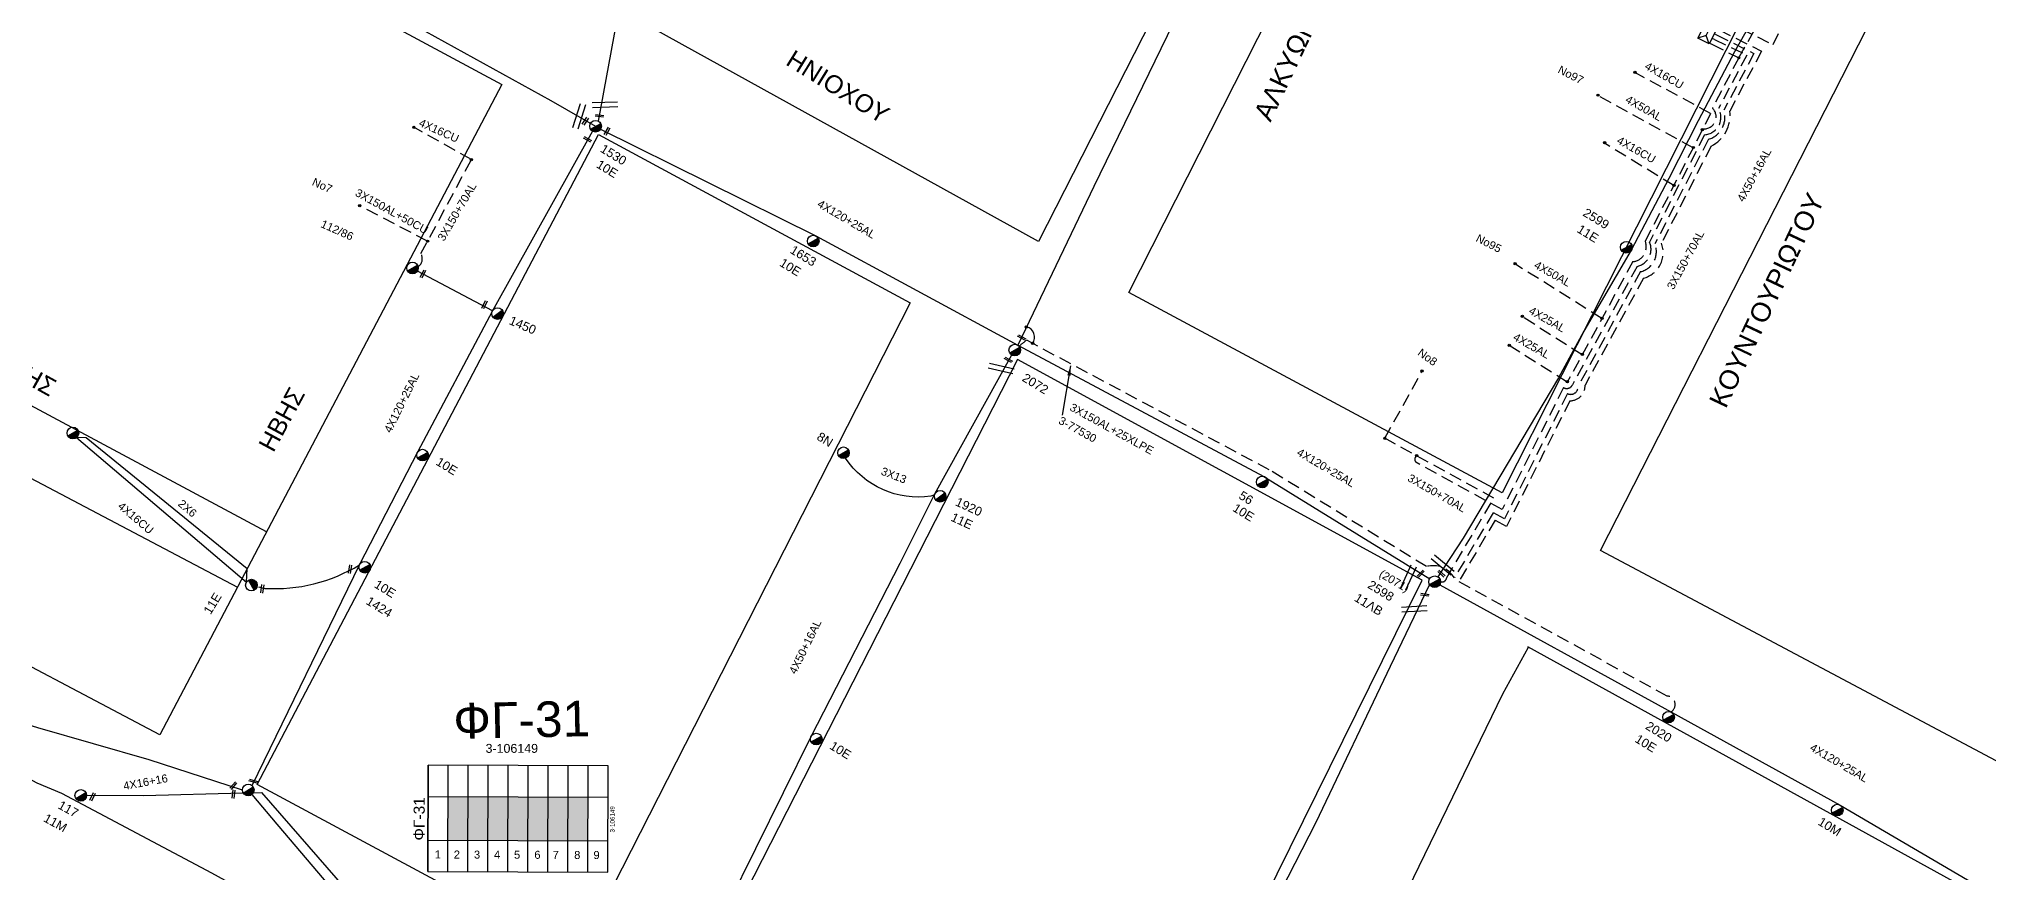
# Model space of a CAD drawing. Header units: millimetres. Extents: x 2662 to 4998, y 438 to 1235.
# Drawn here: x 4689.3 to 4887.6, y 1016.6 to 1101.4 of the extents above; entities that cross this region are included whole.
import ezdxf
from ezdxf.enums import TextEntityAlignment as Align

# ---------------------------------------------------------------- set-up
doc = ezdxf.new("R2010")
doc.units = ezdxf.units.MM
doc.linetypes.add('DASHED', pattern=[19.05, 12.7, -6.35])
for name, color, linetype in [('Άγνωστα', 7, 'Continuous'), ('Ασφαλειοκιβώτια Χ.Τ 9 αναχωρήσεων', 7, 'Continuous'), ('Γυμνά εναέρια ΧΤ και ΦΟΠ (3Φ)   4x50+16AL', 7, 'Continuous'), ('Επιγραφές - Σχήματα', 7, 'Continuous'), ('Καλώδια ΧΤ   3x150+50CU', 7, 'DASHED'), ('Καλώδια ΧΤ   3x150+70 XLPE', 7, 'DASHED'), ('Καλώδια ΧΤ   3x150+70AL', 7, 'DASHED'), ('Καλώδια ΧΤ   3x150AL+50CU', 7, 'DASHED'), ('Καλώδια ΧΤ   4x50AL', 7, 'DASHED'), ('Μηχανική τομή', 7, 'Continuous'), ('Στύλος ΦΜ', 7, 'Continuous'), ('Στύλος ΦΜ @ 1', 7, 'Continuous'), ('Συνδέσεις', 7, 'Continuous'), ('Συνεστραμμένα ΧΤ   3x70+54.6+25 AL', 7, 'SYN_LINE'), ('Συνεστραμμενα ΧΤ  4Χ120+25 Al', 7, 'Continuous'), ('Τομή', 7, 'Continuous'), ('Υποσταθμός πόλεως', 7, 'Continuous'), ('Υπόβαθρο ΔΕΗ', 7, 'Continuous'), ('Υπόγεια καλώδια Παροχών ΧΤ   4x16CU', 7, 'DASHED'), ('Υπόγειο καλώδιο Μέσης Τάσης 20KV', 7, 'Continuous')]:
    doc.layers.add(name, color=color, linetype=linetype)
doc.styles.add('arial', font='ARIAL.TTF')
doc.styles.get("Standard").update_dxf_attribs({"font": 'ARIAL.TTF'})
doc.linetypes.add('SYN_LINE', pattern='A,0.5,-0.0001,["/\\/\\/\\/",Standard,S=0.1,R=0,X=0,Y=-0.05],-0.25', length=0.7501)
doc.dimstyles.new('ISO-25', dxfattribs={"dimtxt": 2.5, "dimasz": 2.5, "dimexe": 1.25, "dimexo": 0.625, "dimtad": 1, "dimtxsty": 'Standard', "dimcen": 2.5, "dimadec": 0, "dimazin": 0, "dimtfac": 1, "dimtmove": 0, "dimatfit": 3, "dimfxl": 1, "dimarcsym": 0})

# ---------------------------------------------------------------- blocks, each defined once
blk = doc.blocks.new('ΤΟΜΗ')
at = {"layer": 'Τομή', "ltscale": 40}
for p, q in [((-5.68, 0), (5.68, 0)), ((5.68, -2.33), (-5.68, -2.33))]:
    blk.add_line(p, q, dxfattribs=at)
blk = doc.blocks.new('ΜΗΧΑΝΙΚΗ ΤΟΜΗ')
at = {"layer": 'Μηχανική τομή', "ltscale": 40}
for p, q in [((-1.89, 0.78), (1.89, 0.78)), ((1.89, 0), (-1.89, 0))]:
    blk.add_line(p, q, dxfattribs=at)
blk = doc.blocks.new('ΥΠΑΡΧΩΝ ΤΣΙΜΕΝΤΕΝΙΟΣ ΣΤΥΛΟΣ')
at = {"layer": 'Στύλος ΦΜ'}
blk.add_hatch(color=7, dxfattribs=at).paths.add_polyline_path([(-1.29, -2.28, 0.574793), (2.62, 0, 0.268822), (1.3, 2.27)])
at = {"layer": 'Στύλος ΦΜ', "color": 7}
blk.add_line((-1.29, -2.28), (1.3, 2.27), dxfattribs=at)
blk.add_circle((0, 0), 2.62, dxfattribs=at)
at = {"layer": 'Στύλος ΦΜ', "flags": 4}
for tag, p in [('ΑΡΙΘΜΟΣ', (-4.68, 8.05)), ('ΤΥΠΟΣ', (-4.91, 3.03))]:
    blk.add_attdef(tag, p, '', height=4, dxfattribs=at)
blk = doc.blocks.new('_ΣΥΝΔΕΣΗ')
at = {"layer": 'Συνδέσεις', "linetype": 'SYN_LINE', "ltscale": 40}
blk.add_hatch(color=256, dxfattribs=at).paths.add_polyline_path([(0.5, -0.01, 1), (-0.5, -0.01, 1)])
at = {"layer": 'Συνδέσεις'}
blk.add_circle((0, -0.01), 0.5, dxfattribs=at)
blk = doc.blocks.new('ΑΣΦΑΛΕΙΟΚΙΒΩΤΙΟ ΥΠΟΣΤΑΘΜΟΥ 9 ΑΝΑΧΩΡΗΣΕΩΝ')
at = {"layer": 'Ασφαλειοκιβώτια Χ.Τ 9 αναχωρήσεων', "ltscale": 40}
for p, q in [((-23.8, 40.36), (24.02, 40.36)), ((-9.72, 40.36), (-9.72, -40.64)), ((9.94, 40.36), (9.94, -40.64)), ((-23.8, 31.36), (24.02, 31.36)), ((-23.8, 22.36), (24.02, 22.36)), ((-23.8, 13.36), (24.02, 13.36)), ((-23.8, 4.36), (24.02, 4.36)), ((-23.8, -4.64), (24.02, -4.64)), ((-23.8, -13.64), (24.02, -13.64)), ((-23.8, -22.64), (24.02, -22.64)), ((-23.8, -31.64), (24.02, -31.64))]:
    blk.add_line(p, q, dxfattribs=at)
at = {"layer": 'Ασφαλειοκιβώτια Χ.Τ 9 αναχωρήσεων'}
blk.add_lwpolyline([(-23.8, -40.64), (24.02, -40.64), (24.02, 40.36), (-23.8, 40.36)], close=True, dxfattribs=at)
for s, p in [('1', (-17.96, 37.24)), ('2', (-17.96, 28.67)), ('3', (-17.96, 19.6)), ('4', (-17.96, 10.58)), ('5', (-17.96, 1.57)), ('6', (-17.96, -7.57)), ('7', (-17.96, -15.81)), ('8', (-17.96, -25.5)), ('9', (-17.96, -34.19))]:
    blk.add_text(s, height=3.6, rotation=270, dxfattribs=at).set_placement(p)
at = {"layer": 'Ασφαλειοκιβώτια Χ.Τ 9 αναχωρήσεων', "ltscale": 40}
for tag, height, p in [('ΟΝΟΜΑ', 5, (-0.16, 44.31)), ('ΚΕΙΜΕΝΟ 1', 2, (17.06, 35.59)), ('ΚΕΙΜΕΝΟ 2', 2, (17.06, 26.88)), ('ΚΕΙΜΕΝΟ 3', 2, (17.06, 17.69)), ('ΚΕΙΜΕΝΟ 4', 2, (17.06, 8.71)), ('ΚΕΙΜΕΝΟ 5', 2, (17.06, -0.13)), ('ΚΕΙΜΕΝΟ 6', 2, (17.06, -9.05)), ('ΚΕΙΜΕΝΟ 7', 2, (17.06, -18.13)), ('ΚΕΙΜΕΝΟ 8', 2, (17.06, -26.85)), ('ΚΕΙΜΕΝΟ 9', 2, (17.06, -35.99)), ('ΣΧ', 2, (-0.1, -42.64))]:
    blk.add_attdef(tag, text='', height=height, dxfattribs=at).set_placement(p, align=Align.MIDDLE_CENTER)
blk = doc.blocks.new('ΥΠΟΣΤΑΘΜΟΣ ΠΟΛΕΩΣ 9 ΑΝΑΧΩΡΗΣΕΩΝ')
at = {"layer": 'Υποσταθμός πόλεως', "ltscale": 40}
for p, q in [((-9.63, -2.82), (-9.63, -4)), ((-7.12, -2.82), (-7.12, -4)), ((-4.84, -2.82), (-4.84, -4)), ((-2.36, -2.82), (-2.36, -4)), ((0.09, -2.82), (0.09, -4)), ((2.55, -2.82), (2.55, -4)), ((5.02, -2.82), (5.02, -4)), ((7.48, -2.82), (7.48, -4)), ((9.61, -2.82), (9.61, -4))]:
    blk.add_line(p, q, dxfattribs=at)
blk.add_lwpolyline([(-10.02, 2.82), (10.02, 2.82), (10.02, -2.82), (-10.02, -2.82)], close=True, dxfattribs=at)
for points in [[(-7.21, 0), (-10.02, 2.82)], [(-10.02, -2.82), (-7.21, 0)], [(-7.21, 0), (7.21, 0)], [(7.21, 0), (10.02, 2.82)], [(10.02, -2.82), (7.21, 0)]]:
    blk.add_lwpolyline(points, dxfattribs=at)
at = {"layer": 'Υποσταθμός πόλεως', "linetype": 'SYN_LINE', "ltscale": 40, "flags": 1}
for tag, p in [('ΜΕΤΑΣΧΗΜΑΤΙΣΜΟΣ', (10.79, 1.71)), ('ΙΣΧΥΣ', (10.77, -1.08)), ('ΑΡΙΘΜΟΣ', (10.89, -3.8))]:
    blk.add_attdef(tag, p, '', height=1.8, dxfattribs=at)

msp = doc.modelspace()

# ---------------------------------------------------------------- hatches: boundary and pattern name
at = {"layer": 'Ασφαλειοκιβώτια Χ.Τ 9 αναχωρήσεων'}
h = msp.add_hatch(color=173, dxfattribs=at)
h.dxf.hatch_style = 1
h.paths.add_polyline_path([(4730.93, 1024.39), (4730.91, 1019.95), (4732.95, 1019.94), (4732.96, 1024.38)])
h = msp.add_hatch(color=27, dxfattribs=at)
h.dxf.hatch_style = 1
h.paths.add_polyline_path([(4732.96, 1024.38), (4732.95, 1019.94), (4734.98, 1019.93), (4734.99, 1024.37)])
h = msp.add_hatch(color=1, dxfattribs=at)
h.dxf.hatch_style = 1
h.paths.add_polyline_path([(4734.99, 1024.37), (4734.98, 1019.93), (4737.01, 1019.92), (4737.03, 1024.37)])
h = msp.add_hatch(color=30, dxfattribs=at)
h.dxf.hatch_style = 1
h.paths.add_polyline_path([(4737.03, 1024.37), (4737.01, 1019.92), (4739.05, 1019.92), (4739.06, 1024.36)])
h = msp.add_hatch(color=133, dxfattribs=at)
h.dxf.hatch_style = 1
h.paths.add_polyline_path([(4739.06, 1024.36), (4739.05, 1019.92), (4741.08, 1019.91), (4741.1, 1024.35)])
h = msp.add_hatch(color=2, dxfattribs=at)
h.dxf.hatch_style = 1
h.paths.add_polyline_path([(4741.1, 1024.35), (4741.08, 1019.91), (4743.11, 1019.9), (4743.13, 1024.34)])
h = msp.add_hatch(color=85, dxfattribs=at)
h.dxf.hatch_style = 1
h.paths.add_polyline_path([(4743.13, 1024.34), (4743.11, 1019.9), (4745.15, 1019.9), (4745.16, 1024.34)])

# ---------------------------------------------------------------- linework, layer by layer
at = {"layer": 'Άγνωστα', "color": 2, "linetype": 'DASHED', "ltscale": 0.1}
msp.add_lwpolyline([(4826.2, 1060.8), (4826.2, 1060.8), (4829.98, 1067.59)], dxfattribs=at)
at = {"layer": 'Άγνωστα', "color": 173, "linetype": 'SYN_LINE', "ltscale": 10}
for points in [[(4693.16, 1060.87), (4710.44, 1046.18)], [(4710.44, 1046.18), (4710.5, 1047.53), (4694.13, 1060.85), (4693.16, 1060.87)], [(4711.13, 1024.76), (4711.98, 1024.79), (4722.52, 1012.71), (4727.12, 1007.72), (4727.06, 1007.52)]]:
    msp.add_lwpolyline(points, dxfattribs=at)
at = {"layer": 'Άγνωστα', "color": 1}
msp.add_lwpolyline([(4780.41, 1055.03), (4780.04, 1054.9, -0.289628), (4771.37, 1058.78, 4.909013)], format="xyb", dxfattribs=at)
at = {"layer": 'Άγνωστα', "color": 27}
msp.add_lwpolyline([(4710.11, 1024.74), (4699.95, 1024.47), (4694.18, 1024.5)], dxfattribs=at)
at = {"layer": 'Άγνωστα', "color": 27, "linetype": 'SYN_LINE', "ltscale": 10}
msp.add_lwpolyline([(4726.45, 1006.75), (4719.53, 1014.57), (4713.55, 1021.59), (4711, 1024.6)], dxfattribs=at)
at = {"layer": 'Γυμνά εναέρια ΧΤ και ΦΟΠ (3Φ)   4x50+16AL', "color": 133, "linetype": 'Continuous', "ltscale": 10}
msp.add_lwpolyline([(4832.42, 1160.13), (4820.82, 1136.13), (4796.6, 1086.37), (4788.88, 1070.27)], dxfattribs=at)
at = {"layer": 'Γυμνά εναέρια ΧΤ και ΦΟΠ (3Φ)   4x50+16AL', "color": 173}
msp.add_lwpolyline([(4735.45, 1073.76), (4727.83, 1077.79)], dxfattribs=at)
at = {"layer": 'Γυμνά εναέρια ΧΤ και ΦΟΠ (3Φ)   4x50+16AL', "color": 1, "ltscale": 40}
msp.add_lwpolyline([(4753.8, 1002.04), (4767.85, 1030.48), (4776.92, 1048.11), (4780.45, 1055.14), (4788.26, 1069.26)], dxfattribs=at)
at = {"layer": 'Καλώδια ΧΤ   3x150+50CU', "color": 173, "ltscale": 0.1}
msp.add_lwpolyline([(4728.86, 1080.83), (4721.95, 1084.43)], dxfattribs=at)
at = {"layer": 'Καλώδια ΧΤ   3x150+70 XLPE', "color": 133, "linetype": 'DASHED', "ltscale": 0.1}
msp.add_lwpolyline([(4859.94, 1101.8), (4863.73, 1099.9), (4860.68, 1094.14, -0.417396), (4859.12, 1091.18), (4853.66, 1080.55, -0.460521), (4852.21, 1077.73), (4845.85, 1066.08, -0.579106), (4844.79, 1065.33), (4838.36, 1052.6), (4837.21, 1053.23), (4833.27, 1046.6, 0.345776), (4830.43, 1047.75), (4814.44, 1057.6), (4789.77, 1070.76, 0.028228), (4789.02, 1070.15)], format="xyb", dxfattribs=at)
at = {"layer": 'Καλώδια ΧΤ   3x150+70 XLPE', "color": 2, "linetype": 'DASHED', "ltscale": 0.1}
msp.add_lwpolyline([(4859.71, 1101.34), (4863.01, 1099.74), (4860.14, 1094.32, -0.552629), (4858.72, 1091.64), (4853.12, 1080.73, -0.481196), (4851.85, 1078.27), (4845.28, 1066.22, -0.440573), (4844.38, 1065.94), (4838.12, 1053.54), (4829.37, 1058.35, -0.43495), (4829.43, 1059.03)], format="xyb", dxfattribs=at)
at = {"layer": 'Καλώδια ΧΤ   3x150+70 XLPE', "color": 5, "linetype": 'DASHED', "ltscale": 0.1}
msp.add_lwpolyline([(4860.19, 1102.3), (4864.51, 1100.14), (4861.28, 1094.05, -0.322523), (4859.39, 1090.49), (4854.33, 1080.62, -0.449117), (4852.5, 1077.06), (4846.56, 1066.18, -0.427951), (4845.03, 1064.61), (4838.58, 1051.84), (4837.42, 1052.47), (4833.72, 1046.24), (4854.92, 1034.6, -0.723711), (4855.31, 1032.99)], format="xyb", dxfattribs=at)
at = {"layer": 'Καλώδια ΧΤ   3x150+70AL', "color": 1, "ltscale": 0.1}
msp.add_lwpolyline([(4859.33, 1093.82), (4858.48, 1092.12), (4852.68, 1080.83), (4852.75, 1080.5, -0.446454), (4851.43, 1078.75), (4844.76, 1066.51)], format="xyb", dxfattribs=at)
at = {"layer": 'Καλώδια ΧΤ   3x150+70AL', "color": 173, "ltscale": 0.1}
msp.add_lwpolyline([(4727.9, 1078.22), (4727.98, 1078.29, 0.352129), (4728.18, 1079.56), (4733.31, 1089.12)], format="xyb", dxfattribs=at)
at = {"layer": 'Καλώδια ΧΤ   3x150AL+50CU', "color": 173, "linetype": 'DASHED', "ltscale": 0.1}
msp.add_lwpolyline([(4860.69, 1103.3), (4865.68, 1100.8), (4867.6, 1104.62, 0.480349), (4868.9, 1105.56), (4878.24, 1123.58, 0.282366), (4878.63, 1125.66), (4880.99, 1130.34, 0.355627), (4882.48, 1131.55), (4883.73, 1134.07), (4906.19, 1122.91)], format="xyb", dxfattribs=at)
at = {"layer": 'Καλώδια ΧΤ   3x150AL+50CU', "color": 1, "linetype": 'DASHED', "ltscale": 0.1}
for points in [[(4862.2, 1099.46), (4866.33, 1106.8, 0.352359), (4867.46, 1107.56), (4869.77, 1112.57, 1), (4869.4, 1113.16)], [(4859.46, 1100.84), (4862.2, 1099.46), (4859.51, 1094.36, -0.698408), (4858.58, 1092.24)]]:
    msp.add_lwpolyline(points, format="xyb", dxfattribs=at)
at = {"layer": 'Καλώδια ΧΤ   3x150AL+50CU', "color": 2, "linetype": 'DASHED', "ltscale": 0.1}
msp.add_lwpolyline([(4831.65, 1046.42, 0.733051), (4832.47, 1046.59), (4837.3, 1054.71), (4826.2, 1060.8)], format="xyb", dxfattribs=at)
at = {"layer": 'Καλώδια ΧΤ   4x50AL', "color": 1, "ltscale": 0.1}
for points in [[(4857.55, 1090.31), (4847.86, 1095.64)], [(4848.27, 1072.96), (4839.43, 1078.52)]]:
    msp.add_lwpolyline(points, dxfattribs=at)
at = {"layer": 'Συνεστραμμένα ΧΤ   3x70+54.6+25 AL', "color": 1, "linetype": 'SYN_LINE', "ltscale": 10}
msp.add_lwpolyline([(4746.25, 1093.02), (4748.09, 1103.16)], dxfattribs=at)
at = {"layer": 'Συνεστραμμενα ΧΤ  4Χ120+25 Al', "color": 6, "linetype": 'SYN_LINE', "ltscale": 10}
msp.add_lwpolyline([(4678.92, 1115.16), (4691.49, 1121.94), (4714.83, 1109.8), (4741.38, 1095.13), (4745.94, 1092.51)], dxfattribs=at)
at = {"layer": 'Συνεστραμμενα ΧΤ  4Χ120+25 Al', "color": 173, "linetype": 'SYN_LINE', "ltscale": 10}
msp.add_lwpolyline([(4745.63, 1092.01), (4735.45, 1073.76), (4727.84, 1059.39), (4721.93, 1047.96), (4710.97, 1025.47)], dxfattribs=at)
at = {"layer": 'Συνεστραμμενα ΧΤ  4Χ120+25 Al', "color": 2, "linetype": 'SYN_LINE', "ltscale": 10}
msp.add_lwpolyline([(4746.45, 1092.22), (4768.33, 1081.37), (4788.88, 1070.27), (4813.9, 1056.92), (4830.77, 1046.52)], dxfattribs=at)
at = {"layer": 'Συνεστραμμενα ΧΤ  4Χ120+25 Al', "color": 27, "linetype": 'SYN_LINE', "ltscale": 10}
msp.add_lwpolyline([(4710.03, 1025.03), (4700.54, 1028.13), (4689.21, 1031.35), (4675.77, 1035.53), (4670.67, 1037.13), (4650.27, 1046.64), (4644.45, 1049.1)], dxfattribs=at)
at = {"layer": 'Συνεστραμμενα ΧΤ  4Χ120+25 Al', "color": 85, "linetype": 'SYN_LINE', "ltscale": 10}
msp.add_lwpolyline([(4830.76, 1045.92), (4826.74, 1037.59), (4819.18, 1021.73), (4810.63, 1005.08), (4804.91, 992.65), (4797.28, 978.29)], dxfattribs=at)
at = {"layer": 'Συνεστραμμενα ΧΤ  4Χ120+25 Al', "color": 5, "linetype": 'SYN_LINE', "ltscale": 10}
msp.add_lwpolyline([(4831.78, 1045.9), (4855.36, 1032.96), (4855.36, 1032.96), (4872.51, 1023.51), (4887.42, 1014.76), (4888.88, 1013.96)], dxfattribs=at)
at = {"layer": 'Υπόβαθρο ΔΕΗ'}
for points in [[(4831.67, 1160.58), (4790.99, 1080.78), (4748.97, 1104), (4788.67, 1182.1), (4831.67, 1160.58)], [(4840.73, 1155.6), (4879.07, 1136.23), (4838.14, 1055.25), (4800.17, 1075.6), (4840.73, 1155.6)], [(4903.26, 1039.85), (4896.92, 1023.47), (4848.12, 1049.38), (4889.6, 1130.62), (4902.43, 1124.24)], [(4692.12, 1120.55), (4736.42, 1096.74), (4701.61, 1030.64), (4657.73, 1053.84), (4665.46, 1068.87), (4709.52, 1045.66)], [(4712.47, 1051.28), (4668.62, 1074.76), (4692.12, 1120.55)], [(4788.83, 1068.81), (4754.52, 1001.56), (4796.46, 978.51), (4830, 1046.36), (4788.83, 1068.81)], [(4840.71, 1039.62), (4891.94, 1011.41), (4876.52, 972.97), (4838.1, 992.87), (4822.25, 1002.02), (4828.56, 1015.01), (4838.2, 1034.81), (4840.81, 1039.56)]]:
    msp.add_lwpolyline(points, dxfattribs=at)
msp.add_lwpolyline([(4711.52, 1025.6), (4746.25, 1091.67), (4777.92, 1074.55), (4744.08, 1008.14)], close=True, dxfattribs=at)
msp.add_lwpolyline([(4643.95, 1027.5), (4653.17, 1045.33), (4660.42, 1041.15), (4689.11, 1025.77), (4691.62, 1024.73), (4706.88, 1016.64), (4739.21, 998.85), (4730.97, 982.67, 0.100994)], format="xyb", dxfattribs=at)
msp.add_arc((4789.49, 1071.07), 1.09, 324.7318, 74.757, dxfattribs=at)
at = {"layer": 'Υπόγεια καλώδια Παροχών ΧΤ   4x16CU', "color": 1, "ltscale": 0.1}
for points in [[(4859.33, 1093.82), (4851.62, 1097.97)], [(4855.58, 1086.48), (4848.53, 1090.79)]]:
    msp.add_lwpolyline(points, dxfattribs=at)
at = {"layer": 'Υπόγεια καλώδια Παροχών ΧΤ   4x16CU', "color": 173, "ltscale": 0.1}
msp.add_lwpolyline([(4733.31, 1089.12), (4727.46, 1092.41)], dxfattribs=at)
at = {"layer": 'Υπόγειο καλώδιο Μέσης Τάσης 20KV', "color": 1}
msp.add_lwpolyline([(4879.9, 1136.16), (4871.98, 1120.49), (4871.98, 1120.49), (4866.22, 1108), (4866.22, 1108), (4861.76, 1100.06), (4858.05, 1093.05), (4855.07, 1087.19), (4851.26, 1079.9), (4846.45, 1071.69), (4843.87, 1066.95), (4834.18, 1050.63), (4834.18, 1050.63), (4831.6, 1046.7)], dxfattribs=at)
at = {"layer": 'Υπόγειο καλώδιο Μέσης Τάσης 20KV', "color": 1, "linetype": 'DASHED', "ltscale": 0.1}
for points in [[(4846.27, 1069.28), (4840.17, 1073.15)], [(4844.76, 1066.51), (4838.84, 1070.21)]]:
    msp.add_lwpolyline(points, dxfattribs=at)
at = {"layer": 'Υπόγειο καλώδιο Μέσης Τάσης 20KV', "color": 173}
msp.add_lwpolyline([(4711.65, 1045.7), (4712.31, 1045.54, 0.153706), (4721.92, 1047.93, -4.759969)], format="xyb", dxfattribs=at)

# ---------------------------------------------------------------- block references
at = {"layer": 'Ασφαλειοκιβώτια Χ.Τ 9 αναχωρήσεων', "xscale": 0.2259914949150556, "yscale": 0.2259914949150556, "zscale": 0.2259914949150556, "rotation": 89.79863056021844}
msp.add_blockref('ΑΣΦΑΛΕΙΟΚΙΒΩΤΙΟ ΥΠΟΣΤΑΘΜΟΥ 9 ΑΝΑΧΩΡΗΣΕΩΝ', (4738.01, 1022.12), dxfattribs=at).add_auto_attribs({'ΟΝΟΜΑ': 'ΦΓ-31', 'ΣΧ': '3-106149'})
at = {"layer": 'Μηχανική τομή'}
for p, xscale, yscale, zscale, rotation in [((4744.97, 1092.97), 0.2259914949150552, 0.2259914949150552, 0.2259914949150552, 55.97508259843909), ((4746.35, 1093.66), 0.2259914949150551, 0.2259914949150551, 0.2259914949150551, 172.4012723758715), ((4745.16, 1091.25), 0.2259914949150552, 0.2259914949150552, 0.2259914949150552, 152.2222917071807), ((4747.19, 1091.94), 0.2259914949150552, 0.2259914949150552, 0.2259914949150552, 60.94587707579187), ((4728.46, 1077.46), 0.2259914949150552, 0.2259914949150552, 0.2259914949150552, 63.76098027314353), ((4734.72, 1074.33), 0.2259914949150552, 0.2259914949150552, 0.2259914949150552, 63.76098027314353), ((4789.31, 1071.11), 0.2259914949150554, 0.2259914949150554, 0.2259914949150554, 151.2519024318944), ((4787.96, 1068.84), 0.2259914949150554, 0.2259914949150554, 0.2259914949150554, 151.2519024318944), ((4721.06, 1047.48), 0.2259914949150552, 0.2259914949150552, 0.2259914949150552, 80.5621180185393), ((4829.91, 1046.97), 0.2259914949150554, 0.2259914949150554, 0.2259914949150554, 45.55630448887703), ((4832.02, 1047.11), 0.2259914949150554, 0.2259914949150554, 0.2259914949150554, 137.7607308077629), ((4712.13, 1045.48), 0.2259914949150552, 0.2259914949150552, 0.2259914949150552, 82.40127237587149), ((4830.26, 1044.8), 0.2259914949150554, 0.2259914949150554, 0.2259914949150554, 351.6258515818772), ((4709.03, 1025.55), 0.2259914949150554, 0.2259914949150554, 0.2259914949150554, 230.1302917073508), ((4711.1, 1025.86), 0.2259914949150554, 0.2259914949150554, 0.2259914949150554, 343.4583827552408), ((4694.7, 1024.39), 0.2259914949150554, 0.2259914949150554, 0.2259914949150554, 245.1111210648147), ((4709.02, 1024.64), 0.2259914949150553, 0.2259914949150553, 0.2259914949150553, 263.4003856165317)]:
    msp.add_blockref('ΜΗΧΑΝΙΚΗ ΤΟΜΗ', p, dxfattribs=dict(at, xscale=xscale, yscale=yscale, zscale=zscale, rotation=rotation))
at = {"layer": 'Στύλος ΦΜ @ 1', "ltscale": 40}
ref = msp.add_blockref('ΥΠΑΡΧΩΝ ΤΣΙΜΕΝΤΕΝΙΟΣ ΣΤΥΛΟΣ', (4745.94, 1092.51), dxfattribs=dict(at, xscale=0.2259914949150554, yscale=0.2259914949150554, zscale=0.2259914949150554, rotation=328.5155825786242))
ref.add_attrib('ΤΥΠΟΣ', '1530', (4746.33, 1089.97), dxfattribs={"layer": 'Στύλος ΦΜ', "height": 0.904, "rotation": 328.5156, "flags": 4})
ref.add_attrib('ΑΡΙΘΜΟΣ', '10E', (4745.93, 1088.38), dxfattribs={"layer": 'Στύλος ΦΜ', "height": 0.904, "rotation": 328.5156, "flags": 4})
ref = msp.add_blockref('ΥΠΑΡΧΩΝ ΤΣΙΜΕΝΤΕΝΙΟΣ ΣΤΥΛΟΣ', (4850.76, 1080.21), dxfattribs=dict(at, xscale=0.2259914949150554, yscale=0.2259914949150554, zscale=0.2259914949150554, rotation=328.5155825786242))
ref.add_attrib('ΤΥΠΟΣ', '11E', (4845.66, 1081.8), dxfattribs={"layer": 'Στύλος ΦΜ', "height": 0.904, "rotation": 328.5156, "flags": 4})
ref.add_attrib('ΑΡΙΘΜΟΣ', '2599', (4846.26, 1083.47), dxfattribs={"layer": 'Στύλος ΦΜ', "height": 0.904, "rotation": 328.5156, "flags": 4})
ref = msp.add_blockref('ΥΠΑΡΧΩΝ ΤΣΙΜΕΝΤΕΝΙΟΣ ΣΤΥΛΟΣ', (4768.07, 1080.84), dxfattribs=dict(at, xscale=0.2259914949150554, yscale=0.2259914949150554, zscale=0.2259914949150554, rotation=328.5155825786242))
ref.add_attrib('ΤΥΠΟΣ', '1653', (4765.63, 1079.69), dxfattribs={"layer": 'Στύλος ΦΜ', "height": 0.904, "rotation": 328.5156, "flags": 4})
ref.add_attrib('ΑΡΙΘΜΟΣ', '10E', (4764.56, 1078.38), dxfattribs={"layer": 'Στύλος ΦΜ', "height": 0.904, "rotation": 328.5156, "flags": 4})
for p, xscale, yscale, zscale, rotation in [((4727.32, 1078.1), 0.2259914949150554, 0.2259914949150554, 0.2259914949150554, 328.5155825786242), ((4692.78, 1061.33), 0.2259914949150554, 0.2259914949150554, 0.2259914949150554, 328.5155825786242), ((4710.62, 1025.05), 0.2259914949150553, 0.2259914949150553, 0.2259914949150553, 331.0369859136696)]:
    msp.add_blockref('ΥΠΑΡΧΩΝ ΤΣΙΜΕΝΤΕΝΙΟΣ ΣΤΥΛΟΣ', p, dxfattribs=dict(at, xscale=xscale, yscale=yscale, zscale=zscale, rotation=rotation))
ref = msp.add_blockref('ΥΠΑΡΧΩΝ ΤΣΙΜΕΝΤΕΝΙΟΣ ΣΤΥΛΟΣ', (4735.97, 1073.47), dxfattribs=dict(at, xscale=0.2259914949150554, yscale=0.2259914949150554, zscale=0.2259914949150554, rotation=337.1470461219083))
ref.add_attrib('ΤΥΠΟΣ', '1450', (4737.06, 1072.42), dxfattribs={"layer": 'Στύλος ΦΜ', "height": 0.904, "rotation": 337.147, "flags": 4})
ref = msp.add_blockref('ΥΠΑΡΧΩΝ ΤΣΙΜΕΝΤΕΝΙΟΣ ΣΤΥΛΟΣ', (4788.57, 1069.76), dxfattribs=dict(at, xscale=0.2259914949150554, yscale=0.2259914949150554, zscale=0.2259914949150554, rotation=328.5155825786242))
ref.add_attrib('ΤΥΠΟΣ', '2072', (4789.23, 1066.69), dxfattribs={"layer": 'Στύλος ΦΜ', "height": 0.904, "rotation": 328.5156, "flags": 4})
ref = msp.add_blockref('ΥΠΑΡΧΩΝ ΤΣΙΜΕΝΤΕΝΙΟΣ ΣΤΥΛΟΣ', (4771.15, 1059.32), dxfattribs=dict(at, xscale=0.2259914949150554, yscale=0.2259914949150554, zscale=0.2259914949150554, rotation=328.5155825786242))
ref.add_attrib('ΤΥΠΟΣ', '8N', (4768.35, 1060.71), dxfattribs={"layer": 'Στύλος ΦΜ', "height": 0.904, "rotation": 328.5156, "flags": 4})
ref = msp.add_blockref('ΥΠΑΡΧΩΝ ΤΣΙΜΕΝΤΕΝΙΟΣ ΣΤΥΛΟΣ', (4728.34, 1059.08), dxfattribs=dict(at, xscale=0.2259914949150554, yscale=0.2259914949150554, zscale=0.2259914949150554, rotation=328.5155825786242))
ref.add_attrib('ΤΥΠΟΣ', '10E', (4729.62, 1058.16), dxfattribs={"layer": 'Στύλος ΦΜ', "height": 0.904, "rotation": 328.5156, "flags": 4})
ref = msp.add_blockref('ΥΠΑΡΧΩΝ ΤΣΙΜΕΝΤΕΝΙΟΣ ΣΤΥΛΟΣ', (4813.74, 1056.35), dxfattribs=dict(at, xscale=0.2259914949150554, yscale=0.2259914949150554, zscale=0.2259914949150554, rotation=328.5155825786242))
ref.add_attrib('ΤΥΠΟΣ', '56', (4811.26, 1054.73), dxfattribs={"layer": 'Στύλος ΦΜ', "height": 0.904, "rotation": 328.5156, "flags": 4})
ref.add_attrib('ΑΡΙΘΜΟΣ', '10E', (4810.64, 1053.46), dxfattribs={"layer": 'Στύλος ΦΜ', "height": 0.904, "rotation": 328.5156, "flags": 4})
ref = msp.add_blockref('ΥΠΑΡΧΩΝ ΤΣΙΜΕΝΤΕΝΙΟΣ ΣΤΥΛΟΣ', (4780.98, 1054.9), dxfattribs=dict(at, xscale=0.2259914949150554, yscale=0.2259914949150554, zscale=0.2259914949150554, rotation=335.2451903739141))
ref.add_attrib('ΤΥΠΟΣ', '1920', (4782.44, 1054.01), dxfattribs={"layer": 'Στύλος ΦΜ', "height": 0.904, "rotation": 335.2452, "flags": 4})
ref.add_attrib('ΑΡΙΘΜΟΣ', '11E', (4781.98, 1052.45), dxfattribs={"layer": 'Στύλος ΦΜ', "height": 0.904, "rotation": 335.2452, "flags": 4})
ref = msp.add_blockref('ΥΠΑΡΧΩΝ ΤΣΙΜΕΝΤΕΝΙΟΣ ΣΤΥΛΟΣ', (4722.46, 1047.69), dxfattribs=dict(at, xscale=0.2259914949150554, yscale=0.2259914949150554, zscale=0.2259914949150554, rotation=328.5155825786242))
ref.add_attrib('ΤΥΠΟΣ', '10E', (4723.34, 1045.7), dxfattribs={"layer": 'Στύλος ΦΜ', "height": 0.904, "rotation": 328.5156, "flags": 4})
ref.add_attrib('ΑΡΙΘΜΟΣ', '1424', (4722.51, 1044), dxfattribs={"layer": 'Στύλος ΦΜ', "height": 0.904, "rotation": 328.5156, "flags": 4})
ref = msp.add_blockref('ΥΠΑΡΧΩΝ ΤΣΙΜΕΝΤΕΝΙΟΣ ΣΤΥΛΟΣ', (4710.94, 1045.87), dxfattribs=dict(at, xscale=0.2259914949150554, yscale=0.2259914949150554, zscale=0.2259914949150554, rotation=58.51558257862421))
ref.add_attrib('ΤΥΠΟΣ', '11E', (4706.78, 1042.81), dxfattribs={"layer": 'Στύλος ΦΜ', "height": 0.904, "rotation": 58.5156, "flags": 4})
ref = msp.add_blockref('ΥΠΑΡΧΩΝ ΤΣΙΜΕΝΤΕΝΙΟΣ ΣΤΥΛΟΣ', (4831.27, 1046.21), dxfattribs=dict(at, xscale=0.2259914949150554, yscale=0.2259914949150554, zscale=0.2259914949150554, rotation=328.5155825786242))
ref.add_attrib('ΤΥΠΟΣ', '2598', (4824.37, 1045.65), dxfattribs={"layer": 'Στύλος ΦΜ', "height": 0.904, "rotation": 328.5156, "flags": 4})
ref.add_attrib('ΑΡΙΘΜΟΣ', '11ΛB', (4823.01, 1044.33), dxfattribs={"layer": 'Στύλος ΦΜ', "height": 0.904, "rotation": 328.5156, "flags": 4})
ref = msp.add_blockref('ΥΠΑΡΧΩΝ ΤΣΙΜΕΝΤΕΝΙΟΣ ΣΤΥΛΟΣ', (4855.05, 1032.45), dxfattribs=dict(at, xscale=0.2259914949150554, yscale=0.2259914949150554, zscale=0.2259914949150554, rotation=328.5155825786242))
ref.add_attrib('ΤΥΠΟΣ', '2020', (4852.62, 1031.31), dxfattribs={"layer": 'Στύλος ΦΜ', "height": 0.904, "rotation": 328.5156, "flags": 4})
ref.add_attrib('ΑΡΙΘΜΟΣ', '10E', (4851.55, 1029.99), dxfattribs={"layer": 'Στύλος ΦΜ', "height": 0.904, "rotation": 328.5156, "flags": 4})
ref = msp.add_blockref('ΥΠΑΡΧΩΝ ΤΣΙΜΕΝΤΕΝΙΟΣ ΣΤΥΛΟΣ', (4768.38, 1030.22), dxfattribs=dict(at, xscale=0.2259914949150554, yscale=0.2259914949150554, zscale=0.2259914949150554, rotation=328.5155825786242))
ref.add_attrib('ΤΥΠΟΣ', '10E', (4769.66, 1029.29), dxfattribs={"layer": 'Στύλος ΦΜ', "height": 0.904, "rotation": 328.5156, "flags": 4})
ref = msp.add_blockref('ΥΠΑΡΧΩΝ ΤΣΙΜΕΝΤΕΝΙΟΣ ΣΤΥΛΟΣ', (4693.59, 1024.5), dxfattribs=dict(at, xscale=0.2259914949150553, yscale=0.2259914949150553, zscale=0.2259914949150553, rotation=331.0369859136696))
ref.add_attrib('ΤΥΠΟΣ', '117', (4691.18, 1023.23), dxfattribs={"layer": 'Στύλος ΦΜ', "height": 0.904, "rotation": 331.037, "flags": 4})
ref.add_attrib('ΑΡΙΘΜΟΣ', '11M', (4689.71, 1021.91), dxfattribs={"layer": 'Στύλος ΦΜ', "height": 0.904, "rotation": 331.037, "flags": 4})
ref = msp.add_blockref('ΥΠΑΡΧΩΝ ΤΣΙΜΕΝΤΕΝΙΟΣ ΣΤΥΛΟΣ', (4872.21, 1023), dxfattribs=dict(at, xscale=0.2259914949150554, yscale=0.2259914949150554, zscale=0.2259914949150554, rotation=328.5155825786242))
ref.add_attrib('ΤΥΠΟΣ', '10Μ', (4870.16, 1021.58), dxfattribs={"layer": 'Στύλος ΦΜ', "height": 0.904, "rotation": 328.5156, "flags": 4})
at = {"layer": 'Συνδέσεις', "xscale": 0.2259914949150555, "yscale": 0.2259914949150555, "zscale": 0.2259914949150555}
for p in [(4862.2, 1099.46), (4851.64, 1098), (4847.88, 1095.67), (4727.46, 1092.41), (4848.55, 1090.83), (4858.5, 1092.16), (4733.31, 1089.12), (4857.57, 1090.35), (4855.6, 1086.51), (4721.95, 1084.43), (4728.86, 1080.83), (4839.45, 1078.55), (4840.19, 1073.19), (4848.29, 1072.99), (4789.74, 1072.11), (4790.38, 1070.44), (4838.86, 1070.25), (4846.29, 1069.32), (4829.99, 1067.63), (4844.77, 1066.54), (4826.2, 1060.8), (4829.43, 1059.03)]:
    msp.add_blockref('_ΣΥΝΔΕΣΗ', p, dxfattribs=at)
at = {"layer": 'Τομή'}
for p, xscale, yscale, zscale, rotation in [((4744.52, 1093.44), 0.2259914949150553, 0.2259914949150553, 0.2259914949150553, 252.9362939586003), ((4746.89, 1094.95), 0.2259914949150553, 0.2259914949150553, 0.2259914949150553, 1.950285105651284), ((4787.24, 1068.15), 0.2259914949150552, 0.2259914949150552, 0.2259914949150552, 347.0819781436277), ((4828.84, 1046.54), 0.2259914949150553, 0.2259914949150553, 0.2259914949150553, 245.4966131634997), ((4831.92, 1047.71), 0.2259914949150553, 0.2259914949150553, 0.2259914949150553, 140.4869936969783), ((4829.21, 1043.19), 0.2259914949150553, 0.2259914949150553, 0.2259914949150553, 183.5665500494673)]:
    msp.add_blockref('ΤΟΜΗ', p, dxfattribs=dict(at, xscale=xscale, yscale=yscale, zscale=zscale, rotation=rotation))
at = {"layer": 'Υποσταθμός πόλεως', "xscale": 0.2259914949148725, "yscale": 0.2259914949148725, "zscale": 0.2259914949148725, "rotation": 63.37861815233253}
msp.add_blockref('ΥΠΟΣΤΑΘΜΟΣ ΠΟΛΕΩΣ 9 ΑΝΑΧΩΡΗΣΕΩΝ', (4859.62, 1103.19), dxfattribs=at)

# ---------------------------------------------------------------- texts
at = {"ltscale": 40, "width": 19.1112, "attachment_point": 1, "style": 'arial'}
for s, insert, char_height, rotation in [('HBΗΣ', (4711.58, 1060.12), 1.808, 61.6681), ('{\\fArial|b0|i0|c204|p34;Ф}Γ-31', (4731.43, 1033.86), 3.6159, 1.1435)]:
    msp.add_mtext(s, dxfattribs=dict(at, insert=insert, char_height=char_height, rotation=rotation))
at = {"layer": 'Άγνωστα', "ltscale": 40, "attachment_point": 1, "style": 'arial'}
for s, insert, char_height, width, rotation in [('Νο97', (4844.09, 1098.71), 0.814, 2.4772, 332.9687), ('Νο7', (4717.36, 1087.29), 0.814, 62.5458, 335.9702), ('4X120+25AL', (4768.82, 1085.09), 0.814, 62.5458, 329.6165), ('112/86', (4718.24, 1083.03), 0.814, 62.5458, 335.9702), ('Νο95', (4835.75, 1081.58), 0.814, 2.4772, 332.9687), ('4X25AL', (4841.16, 1074.23), 0.814, 62.5458, 330.4192), ('4X25AL', (4839.57, 1071.55), 0.814, 62.5458, 330.4192), ('Νο8', (4829.94, 1069.98), 0.814, 2.4772, 324.2606), ('4X120+25AL', (4724.39, 1061.63), 0.814, 62.5458, 63.6323), ('3-77530', (4793.33, 1063.05), 0.814, 62.5458, 331.1662), ('3X150AL+25XLPE', (4794.47, 1064.4), 0.8136, 62.5458, 331.1662), ('4X120+25AL', (4817.58, 1059.83), 0.814, 62.5458, 329.6165), ('3X13', (4775.18, 1057.89), 0.814, 62.5458, 338.8887), ('2X6', (4703.93, 1054.64), 0.814, 62.5458, 319.5845), ('(2071)', (4825.95, 1047.48), 0.814, 62.5458, 329.6165), ('4X120+25AL', (4869.76, 1029.83), 0.814, 62.5458, 329.6165), ('4X16+16', (4697.84, 1025.84), 0.814, 62.5458, 10.4599)]:
    msp.add_mtext(s, dxfattribs=dict(at, insert=insert, char_height=char_height, width=width, rotation=rotation))
at = {"layer": 'Άγνωστα', "insert": (4734.75, 1029.73), "char_height": 0.904, "width": 21.959, "attachment_point": 1}
msp.add_mtext('3-106149', dxfattribs=at)
at = {"layer": 'Γυμνά εναέρια ΧΤ και ΦΟΠ (3Φ)   4x50+16AL', "ltscale": 40, "char_height": 0.814, "width": 62.5458, "attachment_point": 1, "style": 'arial'}
for insert, rotation in [((4861.97, 1085.13), 61.3488), ((4765.56, 1037.11), 63.6323)]:
    msp.add_mtext('4X50+16AL', dxfattribs=dict(at, insert=insert, rotation=rotation))
at = {"layer": 'Επιγραφές - Σχήματα', "ltscale": 40, "width": 19.1112, "attachment_point": 1, "style": 'arial'}
for s, insert, char_height, rotation in [('{\\H1.0833x;ΑΛΚΥΩΝΟΣ}', (4812.8, 1093.7), 1.8079, 64.6963), ('HNIOXOY', (4766.12, 1100.36), 1.808, 328.1496), ('{\\H1.0833x;KOYNTOYPIΩTOY}', (4859.1, 1064.56), 1.8079, 64.6963), ('ΑΡΙΑΔΝΗΣ', (4680.23, 1072.7), 1.808, 331.0093)]:
    msp.add_mtext(s, dxfattribs=dict(at, insert=insert, char_height=char_height, rotation=rotation))
at = {"layer": 'Καλώδια ΧΤ   3x150+50CU', "ltscale": 40, "insert": (4721.8, 1086.21), "char_height": 0.8136, "width": 62.5458, "attachment_point": 1, "rotation": 331.153, "style": 'arial'}
msp.add_mtext('3X150AL+50CU', dxfattribs=at)
at = {"layer": 'Καλώδια ΧΤ   3x150+70AL', "ltscale": 40, "char_height": 0.814, "width": 62.5458, "attachment_point": 1, "style": 'arial'}
for insert, rotation in [((4729.82, 1081.17), 59.6413), ((4854.84, 1076.22), 61.3488), ((4828.84, 1057.22), 330.1675)]:
    msp.add_mtext('3X150+70AL', dxfattribs=dict(at, insert=insert, rotation=rotation))
at = {"layer": 'Καλώδια ΧΤ   4x50AL', "ltscale": 40, "char_height": 0.814, "width": 62.5458, "attachment_point": 1, "rotation": 330.4192, "style": 'arial'}
for insert in [(4850.98, 1095.7), (4841.7, 1078.87)]:
    msp.add_mtext('4X50AL', dxfattribs=dict(at, insert=insert))
at = {"layer": 'Υπόγεια καλώδια Παροχών ΧΤ   4x16CU', "ltscale": 40, "char_height": 0.814, "attachment_point": 1, "style": 'arial'}
for insert, width, rotation in [((4852.95, 1099.09), 4.2168, 330.4192), ((4728.22, 1093.31), 62.5458, 335.9702), ((4850.11, 1091.54), 4.2034, 330.4192), ((4697.81, 1054.4), 62.5458, 319.5845)]:
    msp.add_mtext('4X16CU', dxfattribs=dict(at, insert=insert, width=width, rotation=rotation))

# ---------------------------------------------------------------- leaders
at = {"layer": 'Επιγραφές - Σχήματα', "ltscale": 40}
msp.add_leader([(4794.24, 1068.17), (4793.4, 1063.15)], dimstyle='ISO-25', override={"dimasz": 1, "dimtad": 0}, dxfattribs=at)

doc.saveas('drawing.dxf')
